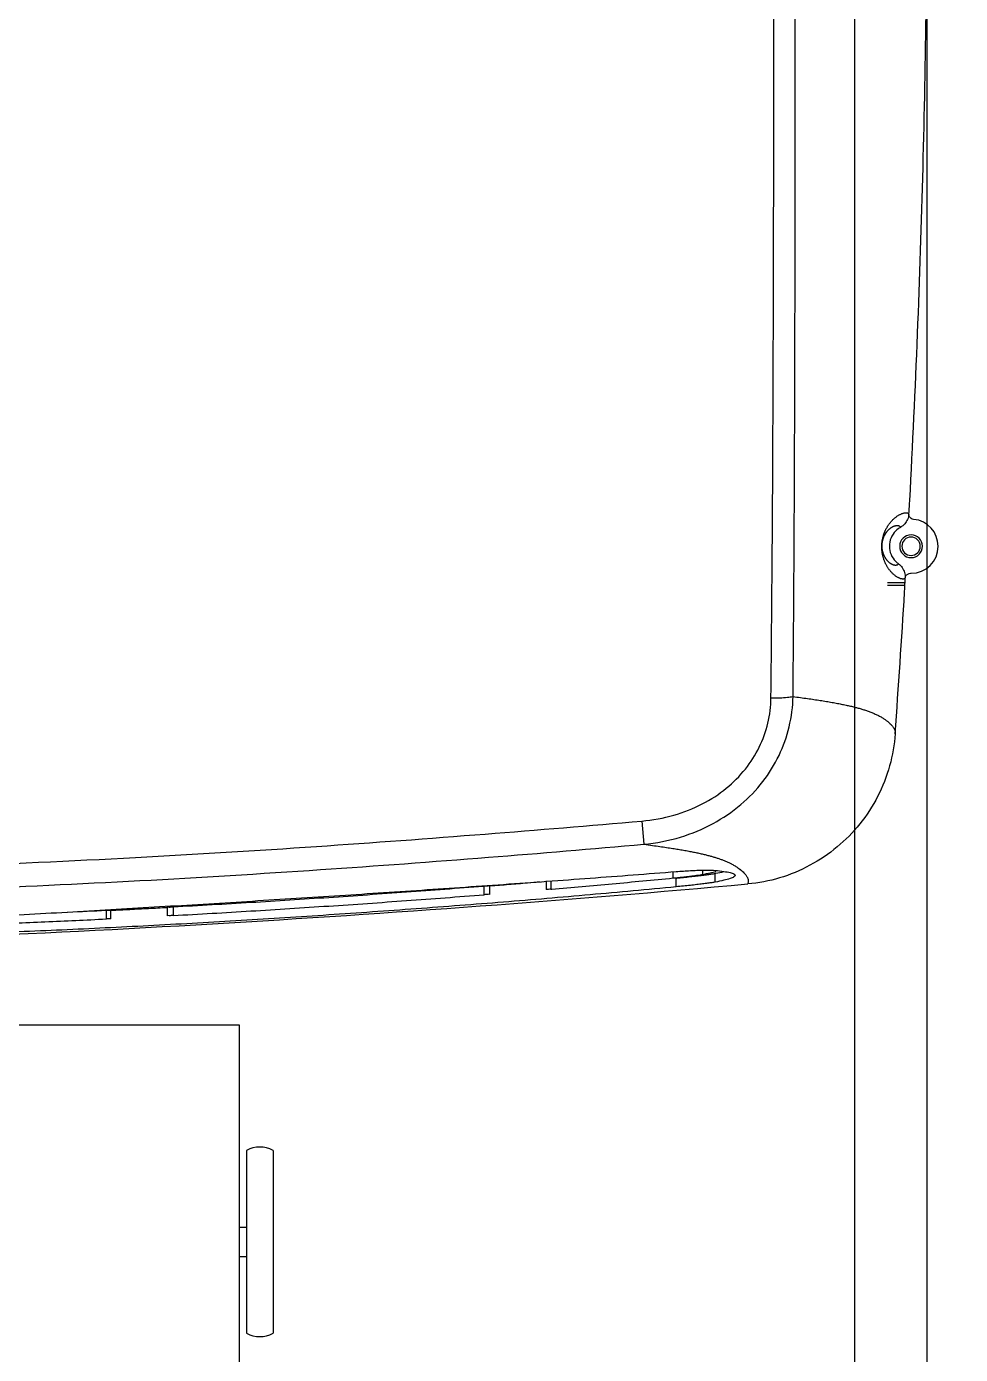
# Model space of a CAD drawing. Header units: millimetres. Extents: x 238075 to 303070, y -258150 to -205841.
# Drawn here: x 254776.3 to 254948.8, y -228400.5 to -228155.2 of the extents above; entities that cross this region are included whole.
import ezdxf

# ---------------------------------------------------------------- set-up
doc = ezdxf.new("R2010")
doc.units = ezdxf.units.MM
doc.header["$LTSCALE"] = 200
doc.layers.add('L4', color=4, linetype='Continuous')
doc.layers.add('아파트', color=253, linetype='Continuous')

msp = doc.modelspace()

# ---------------------------------------------------------------- linework, layer by layer
at = {"layer": 'L4'}
for p, q in [((254942.64, -229171.22), (254942.64, -227771.22)), ((254929.24, -229146.22), (254929.24, -227796.22)), ((254942.64, -229146.22), (254942.64, -227796.22)), ((254939.25, -228245.2), (254939.22, -228245.2)), ((254939.22, -228245.28), (254939.22, -228245.2)), ((254935.26, -228258.42), (254938.32, -228258.42)), ((254935.3, -228257.93), (254938.35, -228257.93)), ((254938.54, -228257.16), (254938.54, -228257.08)), ((254939.54, -228256.22), (254939.64, -228256.22)), ((254889.92, -228301.98), (254890.3, -228306.28)), ((254895.71, -228312.5), (254895.71, -228311.32)), ((254901.15, -228311.84), (254901.15, -228311.06)), ((254903.47, -228313.26), (254903.47, -228311.66)), ((254860.77, -228315.59), (254860.77, -228313.98)), ((254861.86, -228315.53), (254861.86, -228313.92)), ((254872.26, -228313.06), (254872.26, -228314.66)), ((254873.13, -228313.05), (254873.13, -228314.57)), ((254896.24, -228314.14), (254896.24, -228312.53)), ((254791, -228320.07), (254791, -228318.46)), ((254791.86, -228320.04), (254791.86, -228318.44)), ((254802.26, -228317.91), (254802.26, -228319.51)), ((254803.36, -228317.82), (254803.36, -228319.43)), ((254815.59, -228339.72), (254748.29, -228339.72, 0)), ((254815.59, -228419.72), (254815.59, -228339.72)), ((254816.89, -228362.82), (254816.89, -228396.62)), ((254821.79, -228362.82), (254821.79, -228396.62)), ((254815.59, -228377.02), (254816.89, -228377.02)), ((254815.59, -228382.42), (254816.89, -228382.42))]:
    msp.add_line(p, q, dxfattribs=at)
for centre, start, end in [((254819.34, -228367.52), 62.4784, 117.5216), ((254819.34, -228391.92), 242.4784, 297.5216)]:
    msp.add_arc(centre, 5.3, start, end, dxfattribs=at)
for points in [[(254914.29, -228168.06), (254914.31, -228152.45), (254914.31, -228136.83), (254914.31, -228121.22)], [(254918.25, -228167.98), (254918.26, -228152.39), (254918.26, -228136.81), (254918.26, -228121.22)], [(254941.85, -228181.23), (254942.38, -228161.23), (254942.64, -228141.23), (254942.64, -228121.22)], [(254914.17, -228220.54), (254914.24, -228203.05), (254914.27, -228185.55), (254914.29, -228168.06)], [(254918.17, -228220.38), (254918.22, -228202.91), (254918.24, -228185.45), (254918.25, -228167.98)], [(254939.41, -228242.73), (254940.5, -228222.24), (254941.31, -228201.74), (254941.85, -228181.23)], [(254913.76, -228279.23), (254913.98, -228259.67), (254914.1, -228240.11), (254914.17, -228220.54)], [(254917.84, -228278.98), (254918.03, -228259.45), (254918.12, -228239.91), (254918.17, -228220.38)], [(254939.34, -228243.88), (254939.35, -228243.83), (254939.35, -228243.78), (254939.35, -228243.73)], [(254939.35, -228243.73), (254939.35, -228243.68), (254939.36, -228243.63), (254939.36, -228243.58)], [(254939.36, -228243.58), (254939.37, -228243.46), (254939.37, -228243.34), (254939.38, -228243.22)], [(254939.38, -228243.22), (254939.39, -228243.06), (254939.4, -228242.89), (254939.41, -228242.73)], [(254936.29, -228246.3), (254936.35, -228246.25), (254936.41, -228246.19), (254936.47, -228246.14)], [(254936.47, -228246.14), (254936.53, -228246.09), (254936.59, -228246.03), (254936.65, -228245.98)], [(254936.65, -228245.98), (254936.71, -228245.93), (254936.77, -228245.88), (254936.84, -228245.83)], [(254936.84, -228245.83), (254936.9, -228245.78), (254936.97, -228245.74), (254937.03, -228245.69)], [(254937.03, -228245.69), (254937.1, -228245.65), (254937.17, -228245.6), (254937.23, -228245.56)], [(254937.23, -228245.56), (254937.3, -228245.52), (254937.37, -228245.48), (254937.44, -228245.44)], [(254937.44, -228245.44), (254937.51, -228245.4), (254937.58, -228245.36), (254937.65, -228245.33)], [(254937.65, -228245.33), (254937.71, -228245.29), (254937.78, -228245.26), (254937.86, -228245.23)], [(254937.86, -228245.23), (254937.92, -228245.2), (254937.99, -228245.18), (254938.07, -228245.15)], [(254938.07, -228245.15), (254938.13, -228245.13), (254938.2, -228245.11), (254938.27, -228245.09)], [(254938.27, -228245.09), (254938.33, -228245.07), (254938.4, -228245.06), (254938.47, -228245.04)], [(254938.99, -228246.26), (254938.87, -228246.57), (254938.68, -228246.86), (254938.46, -228247.11)], [(254938.47, -228245.04), (254938.53, -228245.03), (254938.59, -228245.03), (254938.65, -228245.02)], [(254938.65, -228245.02), (254938.7, -228245.02), (254938.76, -228245.02), (254938.81, -228245.02)], [(254938.81, -228245.02), (254938.86, -228245.03), (254938.91, -228245.03), (254938.95, -228245.05)], [(254938.95, -228245.05), (254938.99, -228245.06), (254939.03, -228245.08), (254939.07, -228245.1)], [(254939.22, -228245.28), (254939.2, -228245.61), (254939.12, -228245.94), (254938.99, -228246.26)], [(254939.07, -228245.1), (254939.1, -228245.12), (254939.13, -228245.14), (254939.16, -228245.17)], [(254939.16, -228245.17), (254939.18, -228245.2), (254939.2, -228245.24), (254939.22, -228245.28)], [(254939.32, -228245.69), (254939.24, -228245.54), (254939.21, -228245.36), (254939.22, -228245.2)], [(254939.25, -228245.19), (254939.26, -228245.03), (254939.26, -228244.86), (254939.27, -228244.7)], [(254939.27, -228244.7), (254939.28, -228244.58), (254939.29, -228244.46), (254939.29, -228244.34)], [(254939.29, -228244.34), (254939.3, -228244.29), (254939.3, -228244.24), (254939.31, -228244.19)], [(254939.31, -228244.19), (254939.31, -228244.14), (254939.32, -228244.09), (254939.33, -228244.03)], [(254939.65, -228246.07), (254939.51, -228245.97), (254939.39, -228245.84), (254939.32, -228245.69)], [(254939.33, -228244.03), (254939.33, -228243.98), (254939.34, -228243.93), (254939.34, -228243.88)], [(254940.12, -228246.25), (254939.95, -228246.23), (254939.79, -228246.17), (254939.65, -228246.07)], [(254944.64, -228251.22), (254944.64, -228248.65), (254942.68, -228246.5), (254940.12, -228246.25)], [(254934.7, -228248.77), (254934.72, -228248.71), (254934.75, -228248.65), (254934.77, -228248.59)], [(254934.77, -228248.59), (254934.8, -228248.53), (254934.82, -228248.47), (254934.85, -228248.41)], [(254934.85, -228248.41), (254934.87, -228248.36), (254934.9, -228248.3), (254934.93, -228248.24)], [(254934.93, -228248.24), (254934.96, -228248.18), (254934.98, -228248.12), (254935.01, -228248.06)], [(254935, -228248.77), (254935.02, -228248.73), (254935.05, -228248.7), (254935.08, -228248.66)], [(254935.01, -228248.06), (254935.04, -228248), (254935.07, -228247.94), (254935.11, -228247.89)], [(254935.08, -228248.66), (254935.1, -228248.62), (254935.13, -228248.59), (254935.16, -228248.55)], [(254935.11, -228247.89), (254935.14, -228247.83), (254935.17, -228247.77), (254935.21, -228247.71)], [(254935.16, -228248.55), (254935.19, -228248.51), (254935.22, -228248.48), (254935.25, -228248.44)], [(254935.21, -228247.71), (254935.24, -228247.65), (254935.28, -228247.59), (254935.31, -228247.53)], [(254935.25, -228248.44), (254935.28, -228248.41), (254935.31, -228248.37), (254935.34, -228248.33)], [(254935.31, -228247.53), (254935.35, -228247.47), (254935.39, -228247.41), (254935.43, -228247.36)], [(254935.34, -228248.33), (254935.37, -228248.3), (254935.41, -228248.26), (254935.44, -228248.23)], [(254935.43, -228247.36), (254935.47, -228247.3), (254935.51, -228247.24), (254935.55, -228247.18)], [(254935.44, -228248.23), (254935.47, -228248.19), (254935.51, -228248.16), (254935.55, -228248.12)], [(254935.55, -228247.18), (254935.59, -228247.12), (254935.63, -228247.06), (254935.68, -228247)], [(254935.55, -228248.12), (254935.58, -228248.09), (254935.62, -228248.05), (254935.66, -228248.02)], [(254935.66, -228248.02), (254935.7, -228247.99), (254935.74, -228247.96), (254935.77, -228247.92)], [(254935.68, -228247), (254935.73, -228246.94), (254935.77, -228246.88), (254935.82, -228246.82)], [(254935.77, -228247.92), (254935.81, -228247.89), (254935.86, -228247.86), (254935.9, -228247.83)], [(254935.82, -228246.82), (254935.87, -228246.76), (254935.92, -228246.71), (254935.97, -228246.65)], [(254935.9, -228247.83), (254935.94, -228247.8), (254935.98, -228247.77), (254936.02, -228247.75)], [(254936.81, -228248.39), (254936.44, -228248.76), (254936.14, -228249.21), (254935.94, -228249.69)], [(254935.97, -228246.65), (254936.02, -228246.59), (254936.07, -228246.53), (254936.13, -228246.47)], [(254936.02, -228247.75), (254936.06, -228247.72), (254936.11, -228247.69), (254936.15, -228247.67)], [(254936.13, -228246.47), (254936.18, -228246.42), (254936.24, -228246.36), (254936.29, -228246.3)], [(254936.15, -228247.67), (254936.2, -228247.64), (254936.24, -228247.62), (254936.29, -228247.6)], [(254936.29, -228247.6), (254936.33, -228247.58), (254936.38, -228247.56), (254936.42, -228247.54)], [(254936.42, -228247.54), (254936.47, -228247.52), (254936.52, -228247.5), (254936.56, -228247.48)], [(254936.56, -228247.48), (254936.61, -228247.47), (254936.66, -228247.45), (254936.71, -228247.44)], [(254936.71, -228247.44), (254936.75, -228247.43), (254936.8, -228247.42), (254936.85, -228247.41)], [(254937.69, -228247.73), (254937.37, -228247.91), (254937.07, -228248.13), (254936.81, -228248.39)], [(254936.85, -228247.41), (254936.89, -228247.4), (254936.94, -228247.4), (254936.99, -228247.39)], [(254936.99, -228247.39), (254937.03, -228247.39), (254937.08, -228247.39), (254937.12, -228247.39)], [(254937.12, -228247.39), (254937.16, -228247.39), (254937.21, -228247.4), (254937.25, -228247.4)], [(254937.25, -228247.4), (254937.29, -228247.41), (254937.32, -228247.42), (254937.36, -228247.43)], [(254937.36, -228247.43), (254937.4, -228247.44), (254937.43, -228247.46), (254937.46, -228247.48)], [(254937.46, -228247.48), (254937.5, -228247.5), (254937.53, -228247.52), (254937.55, -228247.54)], [(254937.55, -228247.54), (254937.58, -228247.57), (254937.61, -228247.6), (254937.63, -228247.63)], [(254937.63, -228247.63), (254937.65, -228247.66), (254937.67, -228247.7), (254937.69, -228247.73)], [(254938.46, -228247.11), (254938.24, -228247.36), (254937.97, -228247.57), (254937.69, -228247.73)], [(254934.24, -228251.09), (254934.24, -228251.04), (254934.24, -228250.99), (254934.25, -228250.94)], [(254934.24, -228251.23), (254934.24, -228251.19), (254934.24, -228251.14), (254934.24, -228251.09)], [(254934.25, -228250.94), (254934.25, -228250.88), (254934.25, -228250.83), (254934.26, -228250.78)], [(254934.26, -228250.78), (254934.26, -228250.72), (254934.27, -228250.67), (254934.27, -228250.61)], [(254934.27, -228250.61), (254934.28, -228250.56), (254934.28, -228250.5), (254934.29, -228250.44)], [(254934.28, -228251.03), (254934.29, -228251), (254934.29, -228250.96), (254934.29, -228250.93)], [(254934.28, -228251.12), (254934.28, -228251.09), (254934.28, -228251.06), (254934.28, -228251.03)], [(254934.28, -228251.22), (254934.28, -228251.18), (254934.28, -228251.15), (254934.28, -228251.12)], [(254934.29, -228250.44), (254934.3, -228250.38), (254934.31, -228250.32), (254934.31, -228250.27)], [(254934.29, -228250.93), (254934.29, -228250.9), (254934.29, -228250.87), (254934.3, -228250.83)], [(254934.3, -228250.73), (254934.31, -228250.69), (254934.31, -228250.65), (254934.32, -228250.62)], [(254934.3, -228250.83), (254934.3, -228250.8), (254934.3, -228250.76), (254934.3, -228250.73)], [(254934.31, -228250.27), (254934.32, -228250.21), (254934.33, -228250.15), (254934.34, -228250.09)], [(254934.32, -228250.62), (254934.32, -228250.58), (254934.33, -228250.54), (254934.33, -228250.5)], [(254934.33, -228250.5), (254934.34, -228250.46), (254934.35, -228250.43), (254934.35, -228250.39)], [(254934.34, -228250.09), (254934.35, -228250.02), (254934.37, -228249.96), (254934.38, -228249.9)], [(254934.35, -228250.39), (254934.36, -228250.35), (254934.37, -228250.31), (254934.38, -228250.27)], [(254934.38, -228249.9), (254934.39, -228249.84), (254934.4, -228249.77), (254934.42, -228249.71)], [(254934.38, -228250.27), (254934.38, -228250.23), (254934.39, -228250.19), (254934.4, -228250.15)], [(254934.4, -228250.15), (254934.41, -228250.11), (254934.42, -228250.07), (254934.43, -228250.02)], [(254934.42, -228249.71), (254934.43, -228249.65), (254934.45, -228249.58), (254934.46, -228249.52)], [(254934.43, -228250.02), (254934.44, -228249.98), (254934.46, -228249.94), (254934.47, -228249.9)], [(254934.46, -228249.52), (254934.48, -228249.45), (254934.5, -228249.39), (254934.52, -228249.33)], [(254934.47, -228249.9), (254934.48, -228249.86), (254934.49, -228249.82), (254934.51, -228249.78)], [(254934.51, -228249.78), (254934.52, -228249.74), (254934.53, -228249.7), (254934.55, -228249.66)], [(254934.52, -228249.33), (254934.53, -228249.27), (254934.55, -228249.2), (254934.57, -228249.14)], [(254934.55, -228249.66), (254934.56, -228249.63), (254934.58, -228249.59), (254934.59, -228249.55)], [(254934.57, -228249.14), (254934.59, -228249.08), (254934.61, -228249.02), (254934.63, -228248.95)], [(254934.59, -228249.55), (254934.61, -228249.51), (254934.62, -228249.47), (254934.64, -228249.44)], [(254934.63, -228248.95), (254934.66, -228248.89), (254934.68, -228248.83), (254934.7, -228248.77)], [(254934.64, -228249.44), (254934.65, -228249.4), (254934.67, -228249.36), (254934.69, -228249.32)], [(254934.69, -228249.32), (254934.71, -228249.29), (254934.72, -228249.25), (254934.74, -228249.21)], [(254934.74, -228249.21), (254934.76, -228249.18), (254934.78, -228249.14), (254934.8, -228249.1)], [(254934.8, -228249.1), (254934.82, -228249.06), (254934.84, -228249.03), (254934.86, -228248.99)], [(254934.86, -228248.99), (254934.88, -228248.95), (254934.9, -228248.92), (254934.93, -228248.88)], [(254934.93, -228248.88), (254934.95, -228248.84), (254934.97, -228248.81), (254935, -228248.77)], [(254935.94, -228249.69), (254935.74, -228250.18), (254935.64, -228250.7), (254935.64, -228251.22)], [(254939.64, -228249.12), (254938.48, -228249.12), (254937.54, -228250.06), (254937.54, -228251.22)], [(254939.64, -228249.52), (254938.7, -228249.52), (254937.94, -228250.28), (254937.94, -228251.22)], [(254941.74, -228251.22), (254941.74, -228250.06), (254940.8, -228249.12), (254939.64, -228249.12)], [(254941.34, -228251.22), (254941.34, -228250.28), (254940.58, -228249.52), (254939.64, -228249.52)], [(254934.24, -228251.38), (254934.24, -228251.33), (254934.24, -228251.28), (254934.24, -228251.23)], [(254934.24, -228251.53), (254934.24, -228251.48), (254934.24, -228251.43), (254934.24, -228251.38)], [(254934.24, -228251.68), (254934.24, -228251.63), (254934.24, -228251.58), (254934.24, -228251.53)], [(254934.25, -228251.84), (254934.25, -228251.79), (254934.25, -228251.73), (254934.24, -228251.68)], [(254934.27, -228252), (254934.26, -228251.95), (254934.26, -228251.89), (254934.25, -228251.84)], [(254934.28, -228252.17), (254934.28, -228252.11), (254934.27, -228252.05), (254934.27, -228252)], [(254934.28, -228251.31), (254934.28, -228251.28), (254934.28, -228251.25), (254934.28, -228251.22)], [(254934.29, -228251.41), (254934.29, -228251.38), (254934.29, -228251.34), (254934.28, -228251.31)], [(254934.31, -228252.34), (254934.3, -228252.28), (254934.29, -228252.22), (254934.28, -228252.17)], [(254934.3, -228251.51), (254934.29, -228251.47), (254934.29, -228251.44), (254934.29, -228251.41)], [(254934.3, -228251.61), (254934.3, -228251.58), (254934.3, -228251.54), (254934.3, -228251.51)], [(254934.32, -228251.72), (254934.31, -228251.68), (254934.31, -228251.65), (254934.3, -228251.61)], [(254934.33, -228252.51), (254934.32, -228252.45), (254934.31, -228252.4), (254934.31, -228252.34)], [(254934.33, -228251.83), (254934.33, -228251.79), (254934.32, -228251.75), (254934.32, -228251.72)], [(254934.35, -228251.94), (254934.34, -228251.9), (254934.34, -228251.86), (254934.33, -228251.83)], [(254934.36, -228252.69), (254934.35, -228252.63), (254934.34, -228252.57), (254934.33, -228252.51)], [(254934.37, -228252.05), (254934.36, -228252.01), (254934.36, -228251.98), (254934.35, -228251.94)], [(254934.4, -228252.87), (254934.39, -228252.81), (254934.38, -228252.75), (254934.36, -228252.69)], [(254934.4, -228252.17), (254934.39, -228252.13), (254934.38, -228252.09), (254934.37, -228252.05)], [(254934.43, -228252.28), (254934.42, -228252.25), (254934.41, -228252.21), (254934.4, -228252.17)], [(254934.44, -228253.05), (254934.43, -228252.99), (254934.41, -228252.93), (254934.4, -228252.87)], [(254934.46, -228252.4), (254934.45, -228252.36), (254934.44, -228252.32), (254934.43, -228252.28)], [(254934.49, -228253.24), (254934.48, -228253.18), (254934.46, -228253.12), (254934.44, -228253.05)], [(254934.5, -228252.52), (254934.48, -228252.48), (254934.47, -228252.44), (254934.46, -228252.4)], [(254934.55, -228253.43), (254934.53, -228253.37), (254934.51, -228253.3), (254934.49, -228253.24)], [(254934.54, -228252.64), (254934.52, -228252.6), (254934.51, -228252.56), (254934.5, -228252.52)], [(254934.58, -228252.76), (254934.57, -228252.72), (254934.55, -228252.68), (254934.54, -228252.64)], [(254934.61, -228253.62), (254934.59, -228253.55), (254934.57, -228253.49), (254934.55, -228253.43)], [(254934.63, -228252.88), (254934.61, -228252.84), (254934.6, -228252.8), (254934.58, -228252.76)], [(254934.67, -228253.81), (254934.65, -228253.74), (254934.63, -228253.68), (254934.61, -228253.62)], [(254934.68, -228253), (254934.67, -228252.96), (254934.65, -228252.92), (254934.63, -228252.88)], [(254934.74, -228253.11), (254934.72, -228253.07), (254934.7, -228253.03), (254934.68, -228253)], [(254934.8, -228253.22), (254934.78, -228253.18), (254934.76, -228253.15), (254934.74, -228253.11)], [(254934.86, -228253.33), (254934.84, -228253.3), (254934.82, -228253.26), (254934.8, -228253.22)], [(254934.93, -228253.45), (254934.91, -228253.41), (254934.88, -228253.37), (254934.86, -228253.33)], [(254935.01, -228253.56), (254934.98, -228253.52), (254934.96, -228253.49), (254934.93, -228253.45)], [(254935.09, -228253.68), (254935.06, -228253.64), (254935.03, -228253.6), (254935.01, -228253.56)], [(254935.64, -228251.22), (254935.64, -228251.75), (254935.74, -228252.27), (254935.94, -228252.75)], [(254935.94, -228252.75), (254936.14, -228253.24), (254936.44, -228253.68), (254936.81, -228254.05)], [(254937.54, -228251.22), (254937.54, -228252.38), (254938.48, -228253.32), (254939.64, -228253.32)], [(254937.94, -228251.22), (254937.94, -228252.16), (254938.7, -228252.92), (254939.64, -228252.92)], [(254939.64, -228256.22), (254942.4, -228256.22), (254944.64, -228253.98), (254944.64, -228251.22)], [(254939.64, -228253.32), (254940.8, -228253.32), (254941.74, -228252.38), (254941.74, -228251.22)], [(254939.64, -228252.92), (254940.58, -228252.92), (254941.34, -228252.16), (254941.34, -228251.22)], [(254934.74, -228253.99), (254934.72, -228253.93), (254934.7, -228253.87), (254934.67, -228253.81)], [(254934.82, -228254.18), (254934.79, -228254.12), (254934.77, -228254.06), (254934.74, -228253.99)], [(254934.9, -228254.36), (254934.87, -228254.3), (254934.85, -228254.24), (254934.82, -228254.18)], [(254934.99, -228254.54), (254934.96, -228254.48), (254934.93, -228254.42), (254934.9, -228254.36)], [(254935.08, -228254.72), (254935.05, -228254.66), (254935.02, -228254.6), (254934.99, -228254.54)], [(254935.19, -228254.9), (254935.15, -228254.84), (254935.12, -228254.78), (254935.08, -228254.72)], [(254935.18, -228253.79), (254935.15, -228253.75), (254935.12, -228253.71), (254935.09, -228253.68)], [(254935.28, -228253.9), (254935.24, -228253.87), (254935.21, -228253.83), (254935.18, -228253.79)], [(254935.3, -228255.09), (254935.26, -228255.03), (254935.22, -228254.97), (254935.19, -228254.9)], [(254935.38, -228254.01), (254935.34, -228253.98), (254935.31, -228253.94), (254935.28, -228253.9)], [(254935.42, -228255.28), (254935.38, -228255.21), (254935.34, -228255.15), (254935.3, -228255.09)], [(254935.49, -228254.12), (254935.45, -228254.09), (254935.41, -228254.05), (254935.38, -228254.01)], [(254935.55, -228255.46), (254935.51, -228255.4), (254935.46, -228255.34), (254935.42, -228255.28)], [(254935.6, -228254.22), (254935.56, -228254.19), (254935.52, -228254.15), (254935.49, -228254.12)], [(254935.69, -228255.65), (254935.65, -228255.59), (254935.6, -228255.53), (254935.55, -228255.46)], [(254935.72, -228254.32), (254935.68, -228254.29), (254935.64, -228254.25), (254935.6, -228254.22)], [(254935.84, -228255.83), (254935.79, -228255.77), (254935.74, -228255.71), (254935.69, -228255.65)], [(254935.84, -228254.41), (254935.8, -228254.38), (254935.76, -228254.35), (254935.72, -228254.32)], [(254935.96, -228254.49), (254935.92, -228254.46), (254935.88, -228254.43), (254935.84, -228254.41)], [(254936, -228256.01), (254935.95, -228255.95), (254935.9, -228255.89), (254935.84, -228255.83)], [(254936.09, -228254.56), (254936.05, -228254.53), (254936.01, -228254.51), (254935.96, -228254.49)], [(254936.17, -228256.18), (254936.11, -228256.13), (254936.06, -228256.07), (254936, -228256.01)], [(254936.22, -228254.62), (254936.18, -228254.6), (254936.13, -228254.58), (254936.09, -228254.56)], [(254936.35, -228254.67), (254936.3, -228254.65), (254936.26, -228254.64), (254936.22, -228254.62)], [(254936.48, -228254.71), (254936.43, -228254.7), (254936.39, -228254.68), (254936.35, -228254.67)], [(254936.6, -228254.73), (254936.56, -228254.73), (254936.52, -228254.72), (254936.48, -228254.71)], [(254936.72, -228254.75), (254936.68, -228254.74), (254936.64, -228254.74), (254936.6, -228254.73)], [(254936.84, -228254.75), (254936.8, -228254.75), (254936.76, -228254.75), (254936.72, -228254.75)], [(254936.81, -228254.05), (254936.96, -228254.2), (254937.13, -228254.34), (254937.3, -228254.47)], [(254936.95, -228254.73), (254936.92, -228254.74), (254936.88, -228254.74), (254936.84, -228254.75)], [(254937.06, -228254.69), (254937.02, -228254.71), (254936.99, -228254.72), (254936.95, -228254.73)], [(254937.15, -228254.64), (254937.12, -228254.66), (254937.09, -228254.68), (254937.06, -228254.69)], [(254937.23, -228254.57), (254937.21, -228254.59), (254937.18, -228254.62), (254937.15, -228254.64)], [(254937.3, -228254.47), (254937.28, -228254.5), (254937.26, -228254.54), (254937.23, -228254.57)], [(254937.3, -228254.47), (254937.57, -228254.66), (254937.81, -228254.9), (254938, -228255.17)], [(254938, -228255.17), (254938.2, -228255.45), (254938.34, -228255.76), (254938.44, -228256.09)], [(254938.44, -228256.09), (254938.53, -228256.41), (254938.56, -228256.75), (254938.54, -228257.08)], [(254936.34, -228256.35), (254936.28, -228256.3), (254936.22, -228256.24), (254936.17, -228256.18)], [(254936.52, -228256.51), (254936.46, -228256.46), (254936.4, -228256.4), (254936.34, -228256.35)], [(254936.7, -228256.65), (254936.64, -228256.61), (254936.58, -228256.56), (254936.52, -228256.51)], [(254936.89, -228256.79), (254936.83, -228256.74), (254936.76, -228256.7), (254936.7, -228256.65)], [(254937.08, -228256.91), (254937.01, -228256.87), (254936.95, -228256.83), (254936.89, -228256.79)], [(254937.26, -228257.02), (254937.2, -228256.98), (254937.14, -228256.95), (254937.08, -228256.91)], [(254937.45, -228257.11), (254937.39, -228257.08), (254937.33, -228257.05), (254937.26, -228257.02)], [(254937.63, -228257.18), (254937.57, -228257.16), (254937.51, -228257.13), (254937.45, -228257.11)], [(254937.8, -228257.24), (254937.74, -228257.22), (254937.69, -228257.2), (254937.63, -228257.18)], [(254937.97, -228257.27), (254937.91, -228257.26), (254937.86, -228257.25), (254937.8, -228257.24)], [(254938.12, -228257.29), (254938.07, -228257.29), (254938.02, -228257.28), (254937.97, -228257.27)], [(254938.26, -228257.28), (254938.21, -228257.29), (254938.17, -228257.29), (254938.12, -228257.29)], [(254938.38, -228257.24), (254938.34, -228257.26), (254938.3, -228257.27), (254938.26, -228257.28)], [(254938.47, -228257.18), (254938.45, -228257.21), (254938.41, -228257.23), (254938.38, -228257.24)], [(254938.54, -228257.08), (254938.53, -228257.12), (254938.5, -228257.15), (254938.47, -228257.18)], [(254938.5, -228258.26), (254938.5, -228258.21), (254938.51, -228258.16), (254938.51, -228258.11)], [(254938.51, -228258.41), (254938.51, -228258.36), (254938.51, -228258.31), (254938.5, -228258.26)], [(254938.51, -228258.11), (254938.52, -228257.99), (254938.53, -228257.87), (254938.53, -228257.75)], [(254938.51, -228258.56), (254938.51, -228258.51), (254938.51, -228258.46), (254938.51, -228258.41)], [(254938.53, -228257.75), (254938.54, -228257.58), (254938.55, -228257.42), (254938.56, -228257.26)], [(254938.54, -228257.16), (254938.55, -228257), (254938.6, -228256.83), (254938.69, -228256.69)], [(254938.69, -228256.69), (254938.78, -228256.55), (254938.9, -228256.43), (254939.05, -228256.35)], [(254939.05, -228256.35), (254939.2, -228256.27), (254939.37, -228256.22), (254939.54, -228256.22)], [(254936.7, -228285.88), (254937.33, -228277.16), (254937.91, -228268.44), (254938.44, -228259.72)], [(254938.44, -228259.72), (254938.45, -228259.55), (254938.46, -228259.39), (254938.47, -228259.23)], [(254938.47, -228259.23), (254938.48, -228259.11), (254938.48, -228258.98), (254938.49, -228258.86)], [(254938.49, -228258.86), (254938.49, -228258.81), (254938.5, -228258.77), (254938.5, -228258.72)], [(254938.5, -228258.72), (254938.5, -228258.67), (254938.5, -228258.62), (254938.51, -228258.56)], [(254913.19, -228283.91), (254913.55, -228282.38), (254913.74, -228280.81), (254913.76, -228279.23)], [(254913.76, -228279.23), (254914.31, -228279.23), (254914.85, -228279.23), (254915.4, -228279.21)], [(254915.4, -228279.21), (254915.87, -228279.19), (254916.34, -228279.16), (254916.81, -228279.12)], [(254916.81, -228279.12), (254917.16, -228279.09), (254917.5, -228279.05), (254917.84, -228278.98)], [(254917.12, -228284.57), (254917.56, -228282.74), (254917.8, -228280.86), (254917.84, -228278.98)], [(254917.84, -228278.98), (254918.3, -228279.04), (254918.76, -228279.1), (254919.21, -228279.17)], [(254919.21, -228279.17), (254919.64, -228279.23), (254920.07, -228279.28), (254920.49, -228279.35)], [(254920.49, -228279.35), (254920.9, -228279.4), (254921.3, -228279.46), (254921.71, -228279.52)], [(254921.71, -228279.52), (254922.1, -228279.58), (254922.49, -228279.64), (254922.88, -228279.7)], [(254922.88, -228279.7), (254923.25, -228279.76), (254923.62, -228279.82), (254923.99, -228279.88)], [(254923.99, -228279.88), (254924.35, -228279.94), (254924.7, -228280), (254925.05, -228280.06)], [(254925.05, -228280.06), (254925.39, -228280.12), (254925.72, -228280.18), (254926.05, -228280.24)], [(254926.05, -228280.24), (254926.36, -228280.3), (254926.67, -228280.36), (254926.97, -228280.43)], [(254926.97, -228280.43), (254927.26, -228280.49), (254927.55, -228280.55), (254927.84, -228280.61)], [(254927.84, -228280.61), (254928.1, -228280.67), (254928.37, -228280.73), (254928.64, -228280.79)], [(254928.64, -228280.79), (254928.88, -228280.85), (254929.13, -228280.91), (254929.37, -228280.98)], [(254929.37, -228280.98), (254929.6, -228281.04), (254929.83, -228281.1), (254930.06, -228281.16)], [(254930.06, -228281.16), (254930.28, -228281.22), (254930.51, -228281.29), (254930.73, -228281.36)], [(254930.73, -228281.36), (254930.95, -228281.43), (254931.17, -228281.5), (254931.38, -228281.57)], [(254931.38, -228281.57), (254931.6, -228281.64), (254931.82, -228281.72), (254932.04, -228281.81)], [(254932.04, -228281.81), (254932.26, -228281.89), (254932.48, -228281.98), (254932.69, -228282.07)], [(254932.69, -228282.07), (254932.91, -228282.16), (254933.13, -228282.26), (254933.34, -228282.36)], [(254933.34, -228282.36), (254933.55, -228282.46), (254933.76, -228282.57), (254933.96, -228282.68)], [(254933.96, -228282.68), (254934.14, -228282.79), (254934.33, -228282.89), (254934.51, -228283.01)], [(254934.51, -228283.01), (254934.66, -228283.11), (254934.82, -228283.21), (254934.97, -228283.32)], [(254911.6, -228288.33), (254912.29, -228286.92), (254912.82, -228285.44), (254913.19, -228283.91)], [(254915.25, -228289.86), (254916.06, -228288.17), (254916.69, -228286.4), (254917.12, -228284.57)], [(254934.97, -228283.32), (254935.03, -228283.37), (254935.09, -228283.41), (254935.15, -228283.46)], [(254935.15, -228283.46), (254935.22, -228283.51), (254935.29, -228283.57), (254935.36, -228283.62)], [(254935.36, -228283.62), (254935.47, -228283.71), (254935.57, -228283.81), (254935.68, -228283.9)], [(254935.68, -228283.9), (254935.76, -228283.99), (254935.85, -228284.07), (254935.94, -228284.16)], [(254935.94, -228284.16), (254936.01, -228284.23), (254936.07, -228284.31), (254936.14, -228284.38)], [(254936.14, -228284.38), (254936.2, -228284.45), (254936.25, -228284.51), (254936.3, -228284.58)], [(254936.3, -228284.58), (254936.34, -228284.63), (254936.38, -228284.69), (254936.41, -228284.74)], [(254936.41, -228284.74), (254936.44, -228284.79), (254936.47, -228284.83), (254936.5, -228284.88)], [(254936.5, -228284.88), (254936.52, -228284.91), (254936.54, -228284.95), (254936.56, -228284.99)], [(254936.56, -228284.99), (254936.57, -228285.02), (254936.59, -228285.06), (254936.6, -228285.09)], [(254936.6, -228285.09), (254936.62, -228285.13), (254936.63, -228285.16), (254936.64, -228285.19)], [(254936.64, -228285.19), (254936.65, -228285.23), (254936.66, -228285.26), (254936.67, -228285.29)], [(254936.67, -228285.29), (254936.68, -228285.32), (254936.69, -228285.35), (254936.69, -228285.39)], [(254936.69, -228285.39), (254936.7, -228285.42), (254936.7, -228285.45), (254936.7, -228285.48)], [(254936.7, -228285.48), (254936.71, -228285.53), (254936.71, -228285.59), (254936.71, -228285.65)], [(254936.7, -228285.88), (254936.56, -228287.87), (254936.22, -228289.85), (254935.68, -228291.77)], [(254936.71, -228285.65), (254936.71, -228285.72), (254936.71, -228285.8), (254936.7, -228285.88)], [(254909.03, -228292.38), (254910.03, -228291.13), (254910.9, -228289.77), (254911.6, -228288.33)], [(254912.25, -228294.7), (254913.42, -228293.2), (254914.42, -228291.57), (254915.25, -228289.86)], [(254905.51, -228295.92), (254906.8, -228294.87), (254907.99, -228293.68), (254909.03, -228292.38)], [(254935.68, -228291.77), (254935.14, -228293.73), (254934.39, -228295.63), (254933.46, -228297.44)], [(254908.18, -228298.95), (254909.68, -228297.68), (254911.05, -228296.26), (254912.25, -228294.7)], [(254901.08, -228298.82), (254902.65, -228298.01), (254904.14, -228297.04), (254905.51, -228295.92)], [(254933.46, -228297.44), (254932.54, -228299.24), (254931.43, -228300.94), (254930.16, -228302.52)], [(254895.83, -228300.89), (254897.64, -228300.38), (254899.4, -228299.69), (254901.08, -228298.82)], [(254903.07, -228302.44), (254904.88, -228301.45), (254906.6, -228300.29), (254908.18, -228298.95)], [(254860.99, -228304.38), (254870.64, -228303.62), (254880.28, -228302.82), (254889.92, -228301.98)], [(254889.92, -228301.98), (254891.91, -228301.8), (254893.9, -228301.45), (254895.83, -228300.89)], [(254897.05, -228304.95), (254899.13, -228304.31), (254901.15, -228303.48), (254903.07, -228302.44)], [(254930.16, -228302.52), (254928.92, -228304.07), (254927.52, -228305.5), (254925.99, -228306.77)], [(254829.84, -228306.67), (254840.23, -228305.97), (254850.61, -228305.2), (254860.99, -228304.38)], [(254890.3, -228306.28), (254892.58, -228306.05), (254894.85, -228305.61), (254897.05, -228304.95)], [(254796.39, -228308.71), (254807.55, -228308.11), (254818.7, -228307.43), (254829.84, -228306.67)], [(254861.58, -228308.68), (254871.16, -228307.92), (254880.73, -228307.12), (254890.3, -228306.28)], [(254890.3, -228306.28), (254890.82, -228306.35), (254891.35, -228306.42), (254891.88, -228306.49)], [(254891.88, -228306.49), (254892.34, -228306.55), (254892.8, -228306.62), (254893.26, -228306.69)], [(254893.26, -228306.69), (254893.67, -228306.74), (254894.08, -228306.8), (254894.49, -228306.87)], [(254894.49, -228306.87), (254894.86, -228306.92), (254895.23, -228306.98), (254895.61, -228307.04)], [(254895.61, -228307.04), (254895.95, -228307.09), (254896.3, -228307.15), (254896.65, -228307.2)], [(254896.65, -228307.2), (254896.98, -228307.26), (254897.3, -228307.31), (254897.63, -228307.37)], [(254897.63, -228307.37), (254897.94, -228307.43), (254898.26, -228307.48), (254898.57, -228307.54)], [(254898.57, -228307.54), (254898.86, -228307.6), (254899.15, -228307.65), (254899.45, -228307.71)], [(254925.99, -228306.77), (254924.44, -228308.07), (254922.75, -228309.21), (254920.97, -228310.16)], [(254760.51, -228310.37), (254772.48, -228309.91), (254784.44, -228309.36), (254796.39, -228308.71)], [(254830.57, -228310.96), (254840.91, -228310.26), (254851.25, -228309.49), (254861.58, -228308.68)], [(254899.45, -228307.71), (254899.72, -228307.77), (254900, -228307.82), (254900.27, -228307.88)], [(254900.27, -228307.88), (254900.53, -228307.94), (254900.79, -228308), (254901.05, -228308.06)], [(254901.05, -228308.06), (254901.29, -228308.11), (254901.53, -228308.17), (254901.78, -228308.23)], [(254901.78, -228308.23), (254902, -228308.29), (254902.23, -228308.35), (254902.46, -228308.41)], [(254902.46, -228308.41), (254902.67, -228308.47), (254902.88, -228308.53), (254903.09, -228308.59)], [(254903.09, -228308.59), (254903.29, -228308.65), (254903.48, -228308.71), (254903.68, -228308.77)], [(254903.68, -228308.77), (254903.87, -228308.83), (254904.06, -228308.89), (254904.25, -228308.96)], [(254904.25, -228308.96), (254904.44, -228309.03), (254904.63, -228309.1), (254904.82, -228309.17)], [(254904.82, -228309.17), (254905.01, -228309.24), (254905.2, -228309.32), (254905.39, -228309.4)], [(254905.39, -228309.4), (254905.58, -228309.48), (254905.78, -228309.56), (254905.97, -228309.65)], [(254905.97, -228309.65), (254906.15, -228309.74), (254906.32, -228309.83), (254906.5, -228309.92)], [(254906.5, -228309.92), (254906.52, -228309.93), (254906.54, -228309.94), (254906.56, -228309.95)], [(254906.56, -228309.95), (254906.75, -228310.05), (254906.94, -228310.16), (254907.13, -228310.27)], [(254797.18, -228312.99), (254808.31, -228312.39), (254819.44, -228311.71), (254830.57, -228310.96)], [(254880.37, -228312.53), (254885.66, -228312.13), (254890.95, -228311.73), (254896.24, -228311.32)], [(254884.46, -228313.57), (254888.21, -228313.22), (254891.96, -228312.87), (254895.71, -228312.5)], [(254895.71, -228312.5), (254896.05, -228312.47), (254896.39, -228312.43), (254896.73, -228312.4)], [(254896.24, -228311.32), (254896.69, -228311.29), (254897.14, -228311.25), (254897.59, -228311.23)], [(254896.24, -228312.53), (254896.28, -228312.53), (254896.32, -228312.52), (254896.36, -228312.52)], [(254896.36, -228312.52), (254896.77, -228312.48), (254897.18, -228312.44), (254897.59, -228312.4)], [(254896.73, -228312.4), (254897.05, -228312.37), (254897.37, -228312.33), (254897.69, -228312.3)], [(254897.59, -228311.23), (254898.02, -228311.2), (254898.45, -228311.17), (254898.87, -228311.15)], [(254897.59, -228312.4), (254898.02, -228312.35), (254898.45, -228312.31), (254898.87, -228312.26)], [(254897.69, -228312.3), (254897.99, -228312.26), (254898.29, -228312.23), (254898.59, -228312.2)], [(254898.59, -228312.2), (254898.86, -228312.16), (254899.13, -228312.13), (254899.39, -228312.1)], [(254898.87, -228311.15), (254899.27, -228311.13), (254899.67, -228311.11), (254900.06, -228311.09)], [(254898.87, -228312.26), (254899.27, -228312.22), (254899.67, -228312.17), (254900.06, -228312.13)], [(254899.39, -228312.1), (254899.63, -228312.07), (254899.86, -228312.04), (254900.1, -228312)], [(254900.06, -228311.09), (254900.42, -228311.08), (254900.78, -228311.07), (254901.14, -228311.06)], [(254900.06, -228312.13), (254900.42, -228312.09), (254900.78, -228312.04), (254901.14, -228312)], [(254900.1, -228312), (254900.3, -228311.98), (254900.49, -228311.95), (254900.69, -228311.92)], [(254900.69, -228311.92), (254900.84, -228311.89), (254901, -228311.87), (254901.15, -228311.84)], [(254901.14, -228311.06), (254901.45, -228311.05), (254901.76, -228311.05), (254902.07, -228311.05)], [(254901.14, -228312), (254901.45, -228311.96), (254901.76, -228311.92), (254902.07, -228311.87)], [(254901.15, -228311.84), (254901.62, -228311.75), (254902.08, -228311.66), (254902.54, -228311.56)], [(254902.07, -228311.05), (254902.34, -228311.05), (254902.6, -228311.06), (254902.86, -228311.07)], [(254902.07, -228311.87), (254902.33, -228311.84), (254902.6, -228311.8), (254902.86, -228311.76)], [(254902.54, -228311.56), (254902.89, -228311.48), (254903.24, -228311.39), (254903.59, -228311.28)], [(254902.86, -228311.07), (254903.06, -228311.07), (254903.27, -228311.08), (254903.47, -228311.1)], [(254902.86, -228311.76), (254903.06, -228311.73), (254903.27, -228311.69), (254903.47, -228311.66)], [(254903.47, -228311.1), (254904.01, -228311.15), (254904.54, -228311.21), (254905.08, -228311.29)], [(254903.47, -228311.66), (254903.51, -228311.65), (254903.54, -228311.64), (254903.58, -228311.64)], [(254903.58, -228311.64), (254904.07, -228311.54), (254904.56, -228311.45), (254905.05, -228311.33)], [(254905.08, -228311.29), (254905.47, -228311.35), (254905.86, -228311.42), (254906.24, -228311.51)], [(254906.93, -228312.31), (254906.69, -228312.46), (254906.46, -228312.54), (254906.23, -228312.62)], [(254906.24, -228311.51), (254906.47, -228311.56), (254906.7, -228311.61), (254906.93, -228311.75)], [(254906.93, -228311.75), (254907.05, -228311.82), (254907.16, -228311.9), (254907.16, -228312.02)], [(254907.16, -228312.02), (254907.17, -228312.15), (254907.05, -228312.24), (254906.93, -228312.31)], [(254907.13, -228310.27), (254907.3, -228310.38), (254907.48, -228310.49), (254907.65, -228310.6)], [(254907.65, -228310.6), (254907.77, -228310.69), (254907.89, -228310.78), (254908.01, -228310.87)], [(254908.01, -228310.87), (254908.04, -228310.89), (254908.06, -228310.91), (254908.09, -228310.93)], [(254908.09, -228310.93), (254908.22, -228311.03), (254908.34, -228311.13), (254908.46, -228311.24)], [(254908.46, -228311.24), (254908.56, -228311.34), (254908.67, -228311.44), (254908.76, -228311.54)], [(254908.76, -228311.54), (254908.85, -228311.62), (254908.93, -228311.71), (254909.01, -228311.81)], [(254909.01, -228311.81), (254909.07, -228311.89), (254909.13, -228311.96), (254909.19, -228312.05)], [(254909.19, -228312.05), (254909.24, -228312.11), (254909.28, -228312.18), (254909.33, -228312.25)], [(254909.33, -228312.25), (254909.36, -228312.31), (254909.39, -228312.37), (254909.42, -228312.43)], [(254909.42, -228312.43), (254909.44, -228312.47), (254909.46, -228312.52), (254909.48, -228312.57)], [(254915.34, -228312.49), (254913.43, -228313.06), (254911.46, -228313.43), (254909.47, -228313.61)], [(254920.97, -228310.16), (254919.18, -228311.13), (254917.29, -228311.91), (254915.34, -228312.49)], [(254763.52, -228314.56), (254774.74, -228314.12), (254785.96, -228313.59), (254797.18, -228312.99)], [(254810.62, -228320.96), (254843.6, -228319.03), (254876.56, -228316.58), (254909.47, -228313.61)], [(254832.12, -228315.86), (254837.51, -228315.51), (254842.89, -228315.16), (254848.27, -228314.8)], [(254846.44, -228315.07), (254851.17, -228314.73), (254855.91, -228314.37), (254860.65, -228313.99)], [(254848.27, -228314.8), (254853.64, -228314.43), (254859, -228314.06), (254864.37, -228313.68)], [(254860.65, -228313.99), (254860.69, -228313.99), (254860.73, -228313.98), (254860.77, -228313.98)], [(254860.77, -228313.98), (254860.9, -228313.97), (254861.05, -228313.95), (254861.18, -228313.95)], [(254861.18, -228313.95), (254861.29, -228313.95), (254861.38, -228313.97), (254861.54, -228313.93)], [(254861.54, -228313.93), (254861.68, -228313.89), (254861.86, -228313.81), (254861.86, -228313.92)], [(254861.86, -228313.95), (254863.02, -228313.86), (254864.18, -228313.77), (254865.34, -228313.67)], [(254864.37, -228313.68), (254869.7, -228313.31), (254875.04, -228312.92), (254880.37, -228312.53)], [(254865.34, -228313.67), (254866.5, -228313.58), (254867.66, -228313.49), (254868.81, -228313.39)], [(254868.81, -228313.39), (254869.59, -228313.33), (254870.37, -228313.26), (254871.15, -228313.19)], [(254872.38, -228314.64), (254872.32, -228314.64), (254872.26, -228314.63), (254872.26, -228314.66)], [(254872.69, -228314.61), (254872.59, -228314.63), (254872.52, -228314.66), (254872.38, -228314.64)], [(254873.13, -228314.57), (254872.98, -228314.58), (254872.82, -228314.58), (254872.69, -228314.61)], [(254873.13, -228314.57), (254873.17, -228314.56), (254873.22, -228314.56), (254873.27, -228314.56)], [(254873.27, -228314.56), (254877, -228314.24), (254880.73, -228313.91), (254884.46, -228313.57)], [(254896.24, -228314.14), (254890.95, -228314.65), (254885.66, -228315.14), (254880.36, -228315.61)], [(254897.59, -228314), (254897.14, -228314.05), (254896.69, -228314.09), (254896.24, -228314.14)], [(254898.87, -228313.87), (254898.45, -228313.91), (254898.02, -228313.96), (254897.59, -228314)], [(254900.06, -228313.73), (254899.67, -228313.78), (254899.27, -228313.83), (254898.87, -228313.87)], [(254901.14, -228313.61), (254900.78, -228313.65), (254900.42, -228313.69), (254900.06, -228313.73)], [(254902.07, -228313.48), (254901.76, -228313.53), (254901.45, -228313.57), (254901.14, -228313.61)], [(254902.86, -228313.37), (254902.6, -228313.41), (254902.33, -228313.45), (254902.07, -228313.48)], [(254903.47, -228313.26), (254903.27, -228313.3), (254903.06, -228313.34), (254902.86, -228313.37)], [(254905.07, -228312.93), (254904.54, -228313.06), (254904.01, -228313.17), (254903.47, -228313.26)], [(254906.23, -228312.62), (254905.86, -228312.73), (254905.47, -228312.84), (254905.07, -228312.93)], [(254909.52, -228313.45), (254909.51, -228313.5), (254909.49, -228313.56), (254909.47, -228313.61)], [(254909.48, -228312.57), (254909.5, -228312.61), (254909.51, -228312.65), (254909.52, -228312.69)], [(254909.52, -228312.69), (254909.53, -228312.72), (254909.54, -228312.76), (254909.55, -228312.79)], [(254909.56, -228313.28), (254909.55, -228313.34), (254909.53, -228313.39), (254909.52, -228313.45)], [(254909.55, -228312.79), (254909.56, -228312.83), (254909.57, -228312.86), (254909.57, -228312.9)], [(254909.57, -228313.19), (254909.57, -228313.22), (254909.56, -228313.25), (254909.56, -228313.28)], [(254909.57, -228312.9), (254909.57, -228312.93), (254909.58, -228312.97), (254909.58, -228313)], [(254909.58, -228313.1), (254909.58, -228313.13), (254909.57, -228313.16), (254909.57, -228313.19)], [(254909.58, -228313), (254909.58, -228313.03), (254909.58, -228313.07), (254909.58, -228313.1)], [(254799.83, -228317.86), (254805.2, -228317.54), (254810.58, -228317.21), (254815.96, -228316.88)], [(254803.36, -228317.82), (254808.14, -228317.56), (254812.92, -228317.29), (254817.7, -228317)], [(254815.96, -228316.88), (254821.35, -228316.55), (254826.74, -228316.21), (254832.12, -228315.86)], [(254817.7, -228317), (254822.49, -228316.71), (254827.28, -228316.4), (254832.07, -228316.08)], [(254832.07, -228316.08), (254836.86, -228315.76), (254841.65, -228315.42), (254846.44, -228315.07)], [(254832.07, -228317.68), (254836.86, -228317.36), (254841.65, -228317.03), (254846.44, -228316.68)], [(254846.44, -228316.68), (254851.21, -228316.33), (254855.99, -228315.97), (254860.77, -228315.59)], [(254864.34, -228316.97), (254858.97, -228317.4), (254853.6, -228317.81), (254848.23, -228318.21)], [(254861.18, -228315.56), (254861.05, -228315.56), (254860.9, -228315.58), (254860.77, -228315.59)], [(254861.53, -228315.53), (254861.38, -228315.57), (254861.29, -228315.56), (254861.18, -228315.56)], [(254861.86, -228315.53), (254861.86, -228315.42), (254861.67, -228315.5), (254861.53, -228315.53)], [(254880.36, -228315.61), (254875.02, -228316.08), (254869.68, -228316.54), (254864.34, -228316.97)], [(254767.88, -228319.7), (254773.18, -228319.4), (254778.48, -228319.1), (254783.78, -228318.8)], [(254783.78, -228318.8), (254789.13, -228318.49), (254794.48, -228318.18), (254799.83, -228317.86)], [(254783.91, -228318.8), (254786.28, -228318.69), (254788.64, -228318.58), (254791, -228318.46)], [(254791, -228318.46), (254791.15, -228318.46), (254791.31, -228318.44), (254791.44, -228318.44)], [(254791.44, -228318.44), (254791.53, -228318.45), (254791.61, -228318.47), (254791.75, -228318.44)], [(254791.75, -228318.44), (254791.8, -228318.42), (254791.86, -228318.4), (254791.86, -228318.44)], [(254791.86, -228318.48), (254793.02, -228318.42), (254794.17, -228318.36), (254795.32, -228318.3)], [(254795.32, -228318.3), (254796.48, -228318.24), (254797.63, -228318.18), (254798.79, -228318.12)], [(254798.79, -228318.12), (254799.95, -228318.06), (254801.11, -228318), (254802.26, -228317.94)], [(254802.26, -228317.9), (254802.28, -228317.79), (254802.46, -228317.85), (254802.59, -228317.87)], [(254802.59, -228319.48), (254802.45, -228319.46), (254802.26, -228319.4), (254802.26, -228319.51)], [(254802.59, -228317.87), (254802.74, -228317.89), (254802.84, -228317.86), (254802.95, -228317.85)], [(254802.95, -228319.45), (254802.84, -228319.47), (254802.74, -228319.49), (254802.59, -228319.48)], [(254802.95, -228317.85), (254803.08, -228317.83), (254803.22, -228317.83), (254803.36, -228317.82)], [(254803.36, -228319.43), (254803.22, -228319.43), (254803.08, -228319.43), (254802.95, -228319.45)], [(254803.36, -228319.43), (254808.14, -228319.17), (254812.92, -228318.89), (254817.7, -228318.6)], [(254832.07, -228319.34), (254826.68, -228319.7), (254821.3, -228320.04), (254815.91, -228320.36)], [(254817.7, -228318.6), (254822.49, -228318.31), (254827.28, -228318), (254832.07, -228317.68)], [(254848.23, -228318.21), (254842.84, -228318.6), (254837.45, -228318.98), (254832.07, -228319.34)], [(254711.55, -228325.19), (254744.59, -228324.3), (254777.62, -228322.89), (254810.62, -228320.96)], [(254783.78, -228322.07), (254778.48, -228322.31), (254773.18, -228322.54), (254767.88, -228322.74)], [(254768.41, -228321.04), (254772.17, -228320.9), (254775.92, -228320.75), (254779.67, -228320.59)], [(254779.67, -228320.59), (254783.45, -228320.43), (254787.22, -228320.25), (254791, -228320.07)], [(254799.8, -228321.28), (254794.46, -228321.56), (254789.12, -228321.82), (254783.78, -228322.07)], [(254791.44, -228320.05), (254791.31, -228320.04), (254791.15, -228320.06), (254791, -228320.07)], [(254791.75, -228320.04), (254791.61, -228320.07), (254791.53, -228320.05), (254791.44, -228320.05)], [(254791.86, -228320.04), (254791.86, -228320.01), (254791.8, -228320.03), (254791.75, -228320.04)], [(254815.91, -228320.36), (254810.54, -228320.69), (254805.17, -228320.99), (254799.8, -228321.28)]]:
    msp.add_open_spline(points, degree=3, dxfattribs=at)
at = {"layer": '아파트'}
msp.add_circle((263075.37, -230841.08, 54985.43), 25000, dxfattribs=at)

doc.saveas('drawing.dxf')
